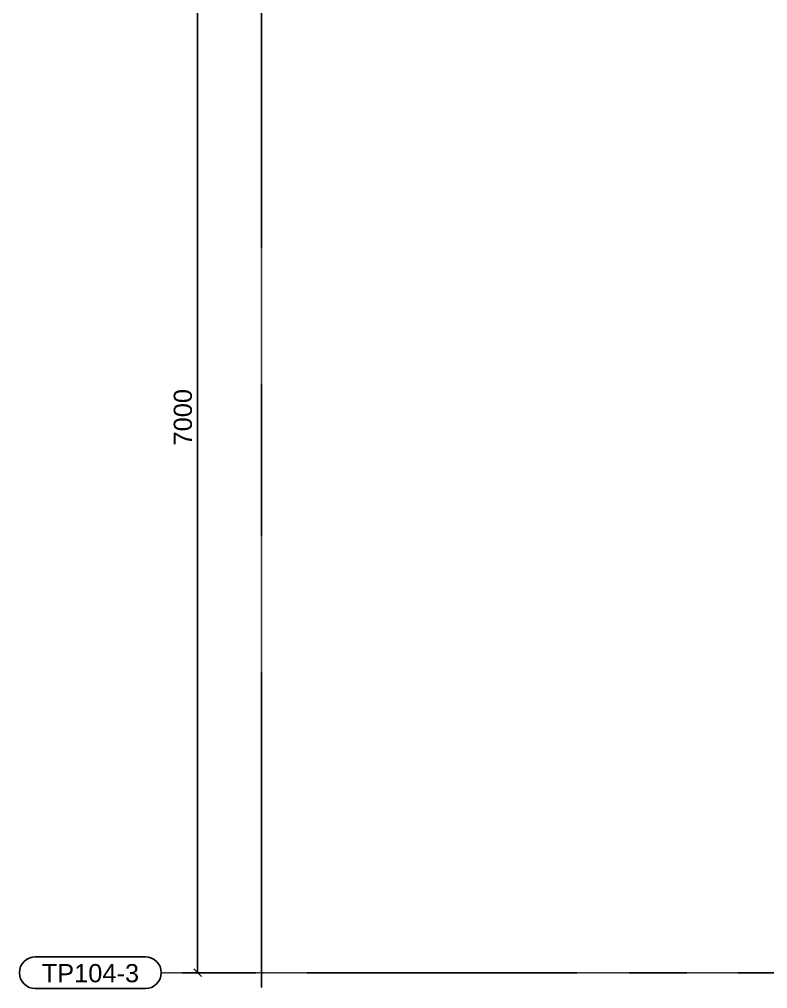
# Model space of a CAD drawing. Header units: millimetres. Extents: x 2102 to 21371, y 12217 to 26594.
# Drawn here: x 2106 to 6819, y 14221 to 20328 of the extents above; entities that cross this region are included whole.
import ezdxf

# ---------------------------------------------------------------- set-up
doc = ezdxf.new("R2010")
doc.units = ezdxf.units.MM
doc.linetypes.add('DXK_LINE_DOT5', pattern=[7.8785, 2.979, -0.9799, 0.9799, -0.9799, 0.9799, -0.9799])
for name, color, linetype in [('10', 7, 'Continuous'), ('2', 7, 'Continuous'), ('6', 7, 'Continuous')]:
    doc.layers.add(name, color=color, linetype=linetype)
doc.styles.add('Arial', font='arial.ttf', dxfattribs={"height": 0.2})

# ---------------------------------------------------------------- blocks, each defined once
blk = doc.blocks.new('GridLine-116860372-116901 - 114867')
at = {"layer": '2', "color": 7, "linetype": 'DXK_LINE_DOT5'}
blk.add_line((3325.6, 12454.5), (3325.6, 27661.7), dxfattribs=at)
blk = doc.blocks.new('GridLine-116860372-116905 - 114867')
at = {"layer": '10', "color": 7, "linetype": 'Continuous'}
for p, q in [((1543.5, 12695.8), (2410.4, 12695.8)), ((1543.5, 12445.8), (2410.4, 12445.8))]:
    blk.add_line(p, q, dxfattribs=at)
for centre, start, end in [((1543.5, 12570.8), 90, 270), ((2410.4, 12570.8), 270, 90)]:
    blk.add_arc(centre, 125, start, end, dxfattribs=at)
at = {"layer": '2', "color": 7, "linetype": 'DXK_LINE_DOT5'}
blk.add_line((2535.4, 12570.8), (24512.1, 12570.8), dxfattribs=at)
at = {"layer": '10', "color": 7, "linetype": 'Continuous', "style": 'Arial'}
blk.add_text('TP104-3', height=143.26, dxfattribs=at).set_placement((1593.5, 12495.8))
blk = doc.blocks.new('StraightDimension-116860372-160370 - 114867')
at = {"layer": '6', "color": 3, "linetype": 'Continuous'}
for p, q in [((3275.6, 21320.8), (2701.7, 21320.8)), ((2851.7, 21290.8), (2791.7, 21350.8)), ((2821.7, 12570.8), (2821.7, 21320.8)), ((2791.7, 12600.8), (2851.7, 12540.8)), ((3275.6, 12570.8), (2701.7, 12570.8))]:
    blk.add_line(p, q, dxfattribs=at)
at = {"color": 0}
blk.add_wipeout([(2806.7, 17198.2), (2596.7, 17198.2), (2596.7, 16693.5), (2806.7, 16693.5)], dxfattribs=at).dxf.layer = '6'
at = {"layer": '6', "color": 7, "style": 'Arial'}
blk.add_text('7000', height=143.26, rotation=90.00021, dxfattribs=at).set_placement((2776.7, 16723.5))

msp = doc.modelspace()

# ---------------------------------------------------------------- block references
at = {"xscale": 0.8, "yscale": 0.8, "zscale": 0.8}
for name in ['GridLine-116860372-116901 - 114867', 'GridLine-116860372-116905 - 114867']:
    msp.add_blockref(name, (971.5, 4264.2), dxfattribs=at)

# ---------------------------------------------------------------- next in the draw order: block references
msp.add_blockref('StraightDimension-116860372-160370 - 114867', (971.5, 4264.2), dxfattribs=at)

doc.saveas('drawing.dxf')
